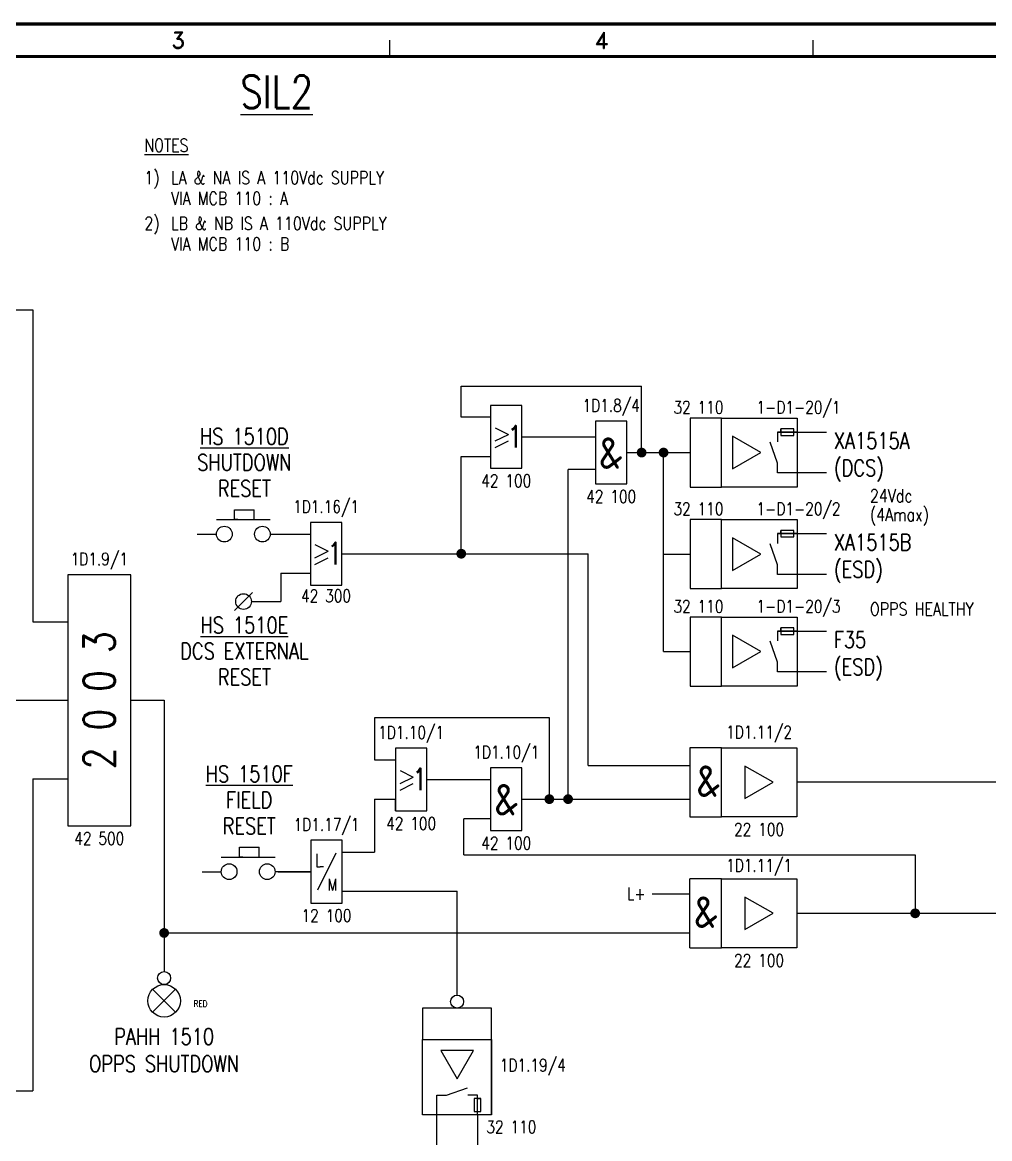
# Model space of a CAD drawing. Extents: x 0 to 414, y 0 to 285.
# Drawn here: x 154.5 to 303.1, y 113.7 to 285.2 of the extents above; entities that cross this region are included whole.
import ezdxf
from ezdxf.enums import TextEntityAlignment as Align

# ---------------------------------------------------------------- set-up
doc = ezdxf.new("R2010")
doc.units = 0
doc.header["$MEASUREMENT"] = 0
doc.linetypes.add('CONTINU', pattern=[0])
doc.layers.get('0').update_dxf_attribs({"linetype": 'CONTINUOUS'})
for name, color, linetype in [('01-DRAW', 7, 'CONTINUOUS'), ('01_DRAW', 7, 'CONTINUOUS'), ('02-TEXT', 2, 'CONTINUOUS'), ('COL', 2, 'CONTINU'), ('ROW', 2, 'CONTINU'), ('UPS', 2, 'CONTINUOUS')]:
    doc.layers.add(name, color=color, linetype=linetype)
doc.styles.add('ISO', font='iso.shx', dxfattribs={"height": 2.5})
doc.styles.add('ROMAND', font='ROMAND')
doc.styles.add('ROMANS', font='romans.shx', dxfattribs={"width": 0.8})

# ---------------------------------------------------------------- blocks, each defined once
blk = doc.blocks.new('AND')
at = {"layer": '01-DRAW', "style": 'ISO'}
blk.add_text('&', height=4.8241, dxfattribs=at).set_placement((183.3356, 222.2201), align=Align.MIDDLE)
blk = doc.blocks.new('TERM')
blk.add_line((0.5657, 0.5657), (-0.5657, -0.5657))
blk.add_circle((0, 0), 0.5)
blk = doc.blocks.new('HS-A3')
at = {"color": 1}
for p, q in [((211, 280), (211, 282.5)), ((276, 280), (276, 282.5))]:
    blk.add_line(p, q, dxfattribs=at)
at = {"color": 1, "const_width": 0.5}
blk.add_lwpolyline([(16, 3), (409, 3), (409, 285), (16, 285)], close=True, dxfattribs=at)
blk.add_lwpolyline([(16, 280), (404, 280)], dxfattribs=at)
at = {"color": 2, "style": 'ROMAND'}
for s, p in [('3', (178.5, 282.5)), ('4', (243.5, 282.5))]:
    blk.add_text(s, height=2.5, dxfattribs=at).set_placement(p, align=Align.MIDDLE)
at = {"layer": 'COL', "style": 'ROMAND', "flags": 9}
for tag, p in [('COL1', (48.5, 282.5)), ('COL2', (113.5, 282.5)), ('COL3', (178.5, 282.5)), ('COL4', (243.5, 282.5)), ('COL5', (308.5, 282.5)), ('COL6', (373.5, 282.5))]:
    blk.add_attdef(tag, p, '', height=2.5, dxfattribs=at)
at = {"layer": 'ROW', "style": 'ROMAND', "flags": 9}
for tag, p in [('ROW1', (406.5, 249.5)), ('ROW2', (406.5, 188.5)), ('ROW3', (406.5, 127.5)), ('ROW4', (406.5, 66.5))]:
    blk.add_attdef(tag, p, '', height=2.5, dxfattribs=at)
at = {"layer": 'UPS', "color": 3, "style": 'ROMANS', "width": 0.8, "flags": 8}
blk.add_attdef('PROJS->NOMPRO', text='', height=1.7, rotation=90, dxfattribs=at).set_placement((13.5, 35), align=Align.MIDDLE_LEFT)
at = {"layer": 'UPS', "style": 'ROMANS', "width": 0.8, "flags": 8}
for tag, height, p in [('PLANOS->VERIF', 2.5, (293.5, 34.25)), ('PLANOS->CANVI1', 2.5, (109, 29.25)), ('PLANOS->NCAN1', 2.5, (149, 29.25)), ('PLANOS->DCAN1', 2.5, (262.5, 29.25)), ('PLANOS->ORIG', 2.5, (293.5, 29.25)), ('PLANOS->CANVI2', 2.5, (109, 24.25)), ('PLANOS->NCAN2', 2.5, (149, 24.25)), ('PLANOS->DCAN2', 2.5, (262.5, 24.25)), ('PLANOS->HECHF', 2.5, (293.5, 24.25)), ('PLANOS->CANVI3', 2.5, (109, 19.25)), ('PLANOS->NCAN3', 2.5, (149, 19.25)), ('PLANOS->DCAN3', 2.5, (262.5, 19.25)), ('PLANOS->HECHD', 2.5, (293.5, 19.25)), ('PLANOS->CANVI4', 2.5, (109, 14.25)), ('PLANOS->NCAN4', 2.5, (149, 14.25)), ('PLANOS->DCAN4', 2.5, (262.5, 14.25)), ('PLANOS->DATACREA', 2.5, (293.5, 14.25)), ('PLANOS->CANVI5', 2.5, (109, 9.25)), ('PLANOS->NCAN5', 2.5, (149, 9.25)), ('PLANOS->DCAN5', 2.5, (262.5, 9.25)), ('PLANOS->NR1', 2.5, (293.5, 9.25)), ('PROJS->DESCPRO3', 5, (345.5, 5.5)), ('PLANOS->PLANO', 5, (378.5, 5.5)), ('PLANOS->USER', 5, (402.75, 5.5)), ('PLANOS->NR2', 2.5, (293.5, 4.25))]:
    blk.add_attdef(tag, text='', height=height, dxfattribs=at).set_placement(p, align=Align.CENTER)
at = {"layer": 'UPS', "style": 'ROMANS', "width": 3.1263, "flags": 8}
blk.add_attdef('PLANOS->MCAN1', text='', height=2.5, rotation=0.061173, dxfattribs=at).set_placement((155, 31.6443), (254, 31.75), align=Align.FIT)
at = {"layer": 'UPS', "style": 'ROMANS', "flags": 8}
for tag, width, p, p2 in [('PLANOS->MCAN2', 3.0574, (155, 26.75), (254, 26.75)), ('PLANOS->MCAN3', 3.0574, (155, 21.75), (254, 21.75)), ('PLANOS->MCAN4', 3.0462, (155, 16.75), (254, 16.75)), ('PLANOS->MCAN5', 3.0574, (155, 11.75), (254, 11.75))]:
    blk.add_attdef(tag, text='', height=2.5, dxfattribs=dict(at, width=width)).set_placement(p, p2, align=Align.FIT)
at = {"layer": 'UPS', "style": 'ROMANS', "width": 0.8, "flags": 8}
blk.add_attdef('PLANOS->DENOM', (313.5, 24.25), '', height=2.5, dxfattribs=at)
at = {"layer": 'UPS', "color": 4, "style": 'ROMANS', "width": 0.8, "flags": 8}
for tag, p in [('PROJS->DESCPRO1', (303, 19.25)), ('PROJS->DESCPRO2', (303, 14.25))]:
    blk.add_attdef(tag, p, '', height=2.5, dxfattribs=at)
at = {"layer": 'UPS', "color": 3, "style": 'ROMANS', "width": 0.8, "flags": 8}
blk.add_attdef('PLANOS->PROTOTIPO', text='', height=1.7, dxfattribs=at).set_placement((39.5, 5.5), align=Align.MIDDLE_LEFT)
at = {"layer": 'UPS', "style": 'ROMANS', "width": 0.8, "flags": 8}
blk.add_attdef('PLANOS->OBS4', text='', height=2.5, dxfattribs=at).set_placement((107, 5.5), align=Align.MIDDLE_LEFT)

msp = doc.modelspace()

# ---------------------------------------------------------------- linework, layer by layer
for p, q in [((221.9636, 224.5606), (221.9636, 229.357)), ((221.9636, 229.357), (249.6719, 229.357)), ((226.468, 224.5606), (221.9636, 224.5606)), ((242.588, 223.959), (242.588, 222.1486)), ((231.2919, 221.547), (242.588, 221.547)), ((221.9636, 203.5877), (221.9636, 218.5335)), ((238.3725, 165.8728), (238.3725, 216.547)), ((242.588, 216.1351), (242.588, 214.3111)), ((187.1539, 208.845), (187.1539, 210.345)), ((187.1539, 210.345), (190.1539, 210.345)), ((190.1539, 208.845), (190.1539, 210.345)), ((187.6539, 208.845), (187.1539, 208.845)), ((189.6539, 208.845), (190.1539, 208.845)), ((241.4376, 171.0489), (241.4376, 203.5877)), ((253.0427, 203.5379), (257.1398, 203.5379)), ((194.2531, 200.5878), (198.7816, 200.5878)), ((194.2531, 200.5878), (194.2531, 196.2402)), ((189.7245, 196.2402), (194.2531, 196.2402)), ((253.0427, 188.5519), (257.1398, 188.5519)), ((176.3249, 181.0693), (176.3249, 139.3821)), ((235.4947, 178.373), (208.6461, 178.373)), ((208.6461, 178.373), (208.6461, 171.9)), ((235.4947, 165.8728), (235.4947, 178.373)), ((208.6461, 171.9), (211.8572, 171.9)), ((314.4731, 168.4609), (273.4981, 168.4609)), ((208.6461, 165.8865), (211.8572, 165.8865)), ((208.6461, 165.8865), (208.6461, 157.7415)), ((211.8572, 164.0625), (211.8572, 165.8865)), ((231.2919, 165.8728), (238.3725, 165.8728)), ((222.3711, 157.3291), (222.3711, 162.8728)), ((187.8973, 158.4715), (190.8973, 158.4715)), ((187.8973, 156.9715), (187.8973, 158.4715)), ((190.8973, 156.9715), (190.8973, 158.4715)), ((188.3973, 156.9715), (187.8973, 156.9715)), ((190.3973, 156.9715), (190.8973, 156.9715)), ((199.7975, 157.478), (199.7975, 155.478)), ((202.6814, 157.5518), (199.8575, 151.9039)), ((203.6815, 157.7415), (208.6461, 157.7415)), ((291.691, 157.3291), (291.691, 148.328)), ((193.8492, 154.7279), (198.8575, 154.7279)), ((199.7975, 155.478), (200.2975, 155.478)), ((200.7975, 155.478), (200.2975, 155.478)), ((203.6815, 151.728), (221.3289, 151.728)), ((221.3289, 135.7604), (221.3289, 151.728)), ((226.6353, 117.359), (226.6353, 133.7604))]:
    msp.add_line(p, q)
for centre, radius in [((185.5675, 206.6013), 1.206), ((191.4187, 206.6013), 1.206), ((186.3109, 154.7278), 1.206), ((192.1621, 154.7278), 1.206), ((176.3249, 138.3821), 1), ((221.3289, 134.7604), 1)]:
    msp.add_circle(centre, radius)
at = {"layer": '01-DRAW'}
for p, q in [((152.1475, 241.0656), (156.1648, 241.0656)), ((156.1648, 241.0656), (156.1648, 193.1292)), ((249.6719, 219.1351), (249.6719, 229.357)), ((226.468, 226.371), (226.468, 216.7231)), ((231.2919, 226.371), (226.468, 226.371)), ((231.2919, 216.7231), (231.2919, 226.371)), ((242.588, 223.959), (242.588, 214.3111)), ((247.412, 223.959), (242.588, 223.959)), ((247.412, 214.3111), (247.412, 223.959)), ((257.1398, 224.4414), (257.1398, 213.8287)), ((261.9637, 224.4414), (257.1398, 224.4414)), ((227.1829, 222.9469), (229.2089, 221.9339)), ((227.1829, 220.9209), (229.2089, 221.9339)), ((270.5412, 222.2706), (278.063, 222.2706)), ((270.5412, 222.2706), (270.5412, 220.7706)), ((273.5412, 222.2706), (270.5412, 222.2706)), ((273.0412, 222.7706), (271.0412, 222.7706)), ((271.0412, 222.7706), (271.0412, 221.7706)), ((271.0412, 222.2706), (271.0412, 222.7706)), ((271.0412, 221.7706), (273.0412, 221.7706)), ((273.0412, 221.7706), (273.0412, 222.7706)), ((227.1829, 219.9079), (229.2089, 220.9209)), ((270.5412, 217.4995), (269.399, 220.7218)), ((221.9636, 218.5335), (226.468, 218.5335)), ((247.412, 219.1351), (257.1398, 219.1351)), ((253.0427, 188.5519), (253.0427, 219.1351)), ((226.468, 216.7231), (231.2919, 216.7231)), ((242.588, 216.547), (238.3725, 216.547)), ((270.5412, 215.9995), (270.5412, 217.4995)), ((278.063, 215.9995), (270.5412, 215.9995)), ((242.588, 214.3111), (247.412, 214.3111)), ((257.1398, 213.8287), (261.9637, 213.8287)), ((184.3615, 208.845), (192.6247, 208.845)), ((198.7816, 208.4117), (198.7816, 198.7638)), ((203.6055, 208.4117), (198.7816, 208.4117)), ((203.6055, 198.7638), (203.6055, 208.4117)), ((257.1398, 208.8442), (257.1398, 198.2315)), ((261.9637, 208.8442), (257.1398, 208.8442)), ((181.3994, 206.6013), (184.3615, 206.6013)), ((192.6247, 206.6013), (198.7816, 206.6013)), ((270.5412, 206.6734), (278.063, 206.6734)), ((273.5412, 206.6734), (270.5412, 206.6734)), ((270.5412, 206.6734), (270.5412, 205.1734)), ((273.0412, 207.1734), (271.0412, 207.1734)), ((271.0412, 207.1734), (271.0412, 206.1734)), ((271.0412, 206.6734), (271.0412, 207.1734)), ((271.0412, 206.1734), (273.0412, 206.1734)), ((273.0412, 206.1734), (273.0412, 207.1734)), ((199.4965, 204.9876), (201.5225, 203.9746)), ((270.5412, 201.9023), (269.399, 205.1246)), ((199.4965, 202.9616), (201.5225, 203.9746)), ((199.4965, 201.9486), (201.5225, 202.9616)), ((203.6055, 203.5877), (241.4376, 203.5877)), ((270.5412, 200.4023), (270.5412, 201.9023)), ((278.063, 200.4023), (270.5412, 200.4023)), ((198.7816, 198.7638), (203.6055, 198.7638)), ((257.1398, 198.2315), (261.9637, 198.2315)), ((261.9637, 193.8582), (257.1398, 193.8582)), ((257.1398, 193.8582), (257.1398, 183.2455)), ((156.1648, 193.1292), (161.5359, 193.1292)), ((273.0412, 192.1874), (271.0412, 192.1874)), ((271.0412, 191.6874), (271.0412, 192.1874)), ((271.0412, 192.1874), (271.0412, 191.1874)), ((273.0412, 191.1874), (273.0412, 192.1874)), ((270.5412, 191.6874), (278.063, 191.6874)), ((273.5412, 191.6874), (270.5412, 191.6874)), ((270.5412, 191.6874), (270.5412, 190.1874)), ((271.0412, 191.1874), (273.0412, 191.1874)), ((270.5412, 186.9163), (269.399, 190.1386)), ((270.5412, 185.4163), (270.5412, 186.9163)), ((278.063, 185.4163), (270.5412, 185.4163)), ((257.1398, 183.2455), (261.9637, 183.2455)), ((152.1475, 181.0693), (161.5359, 181.0693)), ((171.1838, 181.0693), (176.3249, 181.0693)), ((211.8572, 173.7104), (211.8572, 164.0625)), ((216.6811, 173.7104), (211.8572, 173.7104)), ((216.6811, 164.0625), (216.6811, 173.7104)), ((261.9206, 173.7672), (257.0967, 173.7672)), ((257.0967, 173.7672), (257.0967, 163.1545)), ((261.9206, 163.1545), (261.9206, 173.7672)), ((212.5721, 170.2863), (214.5981, 169.2733)), ((226.4679, 170.6968), (226.4679, 161.0489)), ((231.2919, 170.6968), (226.4679, 170.6968)), ((231.2919, 161.0489), (231.2919, 170.6968)), ((241.4376, 171.0489), (257.0967, 171.0489)), ((156.1648, 169.0094), (156.1648, 121.0642)), ((156.1648, 169.0094), (161.5359, 169.0094)), ((212.5721, 168.2603), (214.5981, 169.2733)), ((212.5721, 167.2473), (214.5981, 168.2603)), ((216.6811, 168.8865), (226.4679, 168.8865)), ((238.3725, 165.8728), (257.0967, 165.8728)), ((211.8572, 164.0625), (216.6811, 164.0625)), ((257.0967, 163.1545), (261.9206, 163.1545)), ((226.4679, 162.8728), (222.3711, 162.8728)), ((203.6815, 159.5518), (198.8575, 159.5518)), ((198.8575, 159.5518), (198.8575, 149.9039)), ((203.6815, 149.9039), (203.6815, 159.5518)), ((226.4679, 161.0489), (231.2919, 161.0489)), ((185.1049, 156.9715), (193.3681, 156.9715)), ((222.3711, 157.3291), (291.691, 157.3291)), ((182.1427, 154.7278), (185.1049, 154.7278)), ((198.8575, 154.7278), (193.3681, 154.7278)), ((257.0967, 143.0217), (257.0967, 153.6344)), ((261.9206, 153.6344), (257.0967, 153.6344)), ((261.9206, 143.0217), (261.9206, 153.6344)), ((251.2682, 151.3416), (257.0967, 151.3416)), ((198.8575, 149.9039), (203.6815, 149.9039)), ((273.4981, 148.328), (311.8302, 148.328)), ((176.3249, 145.3144), (257.0967, 145.3144)), ((257.0967, 143.0217), (261.9206, 143.0217)), ((176.3249, 137.3821), (176.3249, 137.3821)), ((226.6353, 133.7604), (216.0226, 133.7604)), ((216.0226, 133.7604), (216.0226, 128.9365)), ((226.6353, 128.9365), (226.6353, 133.7604)), ((152.1475, 121.0642), (156.1648, 121.0642)), ((218.1934, 120.359), (219.6934, 120.359)), ((218.1934, 98.5393), (218.1934, 120.359)), ((219.6934, 120.359), (222.9157, 121.5012)), ((224.4645, 120.359), (222.9645, 120.359)), ((224.4645, 117.359), (224.4645, 120.359)), ((223.9645, 119.859), (223.9645, 117.859)), ((224.9645, 119.859), (223.9645, 119.859)), ((224.4645, 119.859), (224.9645, 119.859)), ((224.9645, 117.859), (224.9645, 119.859)), ((223.9645, 117.859), (224.9645, 117.859)), ((224.4645, 117.359), (224.4645, 98.5393))]:
    msp.add_line(p, q, dxfattribs=at)
for points in [[(273.5412, 213.8287), (261.9637, 213.8287), (261.9637, 224.4414), (273.5412, 224.4414)], [(267.9937, 219.1351), (263.6521, 221.6417), (263.6521, 216.6285)], [(273.5412, 198.2315), (261.9637, 198.2315), (261.9637, 208.8442), (273.5412, 208.8442)], [(267.9937, 203.5379), (263.6521, 206.0445), (263.6521, 201.0313)], [(161.5359, 161.7735), (171.1838, 161.7735), (171.1838, 200.3651), (161.5359, 200.3651)], [(273.5412, 183.2455), (261.9637, 183.2455), (261.9637, 193.8582), (273.5412, 193.8582)], [(267.9937, 188.5519), (263.6521, 191.0585), (263.6521, 186.0453)], [(273.4981, 163.1545), (261.9206, 163.1545), (261.9206, 173.7672), (273.4981, 173.7672)], [(269.8875, 168.4609), (265.5459, 170.9675), (265.5459, 165.9543)], [(273.4981, 143.0217), (261.9206, 143.0217), (261.9206, 153.6344), (273.4981, 153.6344)], [(269.8875, 148.3281), (265.5459, 150.8347), (265.5459, 145.8215)], [(216.0226, 117.359), (216.0226, 128.9365), (226.6353, 128.9365), (226.6353, 117.359)], [(221.329, 122.9065), (223.8356, 127.2481), (218.8224, 127.2481)]]:
    msp.add_lwpolyline(points, close=True, dxfattribs=at)
at = {"layer": '01-DRAW', "const_width": 0.75}
for points in [[(249.2969, 219.135, 1), (250.0469, 219.135, 1)], [(252.6677, 219.135, 1), (253.4177, 219.135, 1)], [(221.5886, 203.5877, 1), (222.3386, 203.5877, 1)], [(235.1197, 165.8728, 1), (235.8697, 165.8728, 1)], [(237.9975, 165.8728, 1), (238.7475, 165.8728, 1)], [(291.316, 148.328, 1), (292.066, 148.328, 1)], [(175.9499, 145.3144, -1), (176.6999, 145.3144, -1)]]:
    msp.add_lwpolyline(points, format="xyb", close=True, dxfattribs=at)
at = {"layer": '01_DRAW', "color": 7, "linetype": 'Continuous'}
for p, q in [((174.5572, 136.6499), (178.0927, 133.1144)), ((174.5572, 133.1144), (178.0927, 136.6499))]:
    msp.add_line(p, q, dxfattribs=at)
msp.add_circle((176.3249, 134.8821), 2.5, dxfattribs=at)

# ---------------------------------------------------------------- block references
for name, p in [('HS-A3', (0, 0)), ('AND', (61.6623, -3.172)), ('AND', (76.6433, -53.5845)), ('AND', (45.6104, -56.4343)), ('AND', (76.2732, -73.7173))]:
    msp.add_blockref(name, p)
at = {"layer": '01-DRAW', "xscale": 2.412, "yscale": 2.412, "zscale": 2.412}
msp.add_blockref('TERM', (188.5185, 196.2402), dxfattribs=at)

# ---------------------------------------------------------------- texts
at = {"style": 'ROMANS', "width": 0.8}
msp.add_text('M', height=1.8, dxfattribs=at).set_placement((201.4352, 151.8394))
at = {"layer": '01-DRAW', "style": 'ROMANS', "width": 0.8}
for p in [(230.222, 221.5962), (202.5356, 203.6369), (215.6112, 168.9356)]:
    msp.add_text('1', height=3.3768, dxfattribs=at).set_placement(p, align=Align.MIDDLE)
msp.add_text('2 0 0 3', height=4.8239, rotation=90, dxfattribs=at).set_placement((166.3598, 181.0693), align=Align.MIDDLE)
at = {"layer": '02-TEXT', "style": 'ROMANS', "width": 0.8}
for s, height, p in [('%%USIL2', 5, (193.6083, 274.5792)), ('PAHH 1510', 2.5, (176.3249, 129.3821)), ('OPPS SHUTDOWN', 2.5, (176.3249, 125.2155))]:
    msp.add_text(s, height=height, dxfattribs=at).set_placement(p, align=Align.MIDDLE_CENTER)
for s, p in [('%%UNOTES', (173.2873, 266.3637)), ('1)', (173.2873, 261.3637)), (' LA & NA IS A 110Vdc SUPPLY', (176.2873, 261.3637)), (' VIA MCB 110 : A', (176.2873, 258.197)), ('2)', (173.2873, 254.3637)), (' LB & NB IS A 110Vdc SUPPLY', (176.2873, 254.3637)), (' VIA MCB 110 : B', (176.2873, 251.197))]:
    msp.add_text(s, height=2, dxfattribs=at).set_placement(p, align=Align.MIDDLE_LEFT)
for s, height, p in [('1D1.8/4', 1.9296, (245, 225.4061)), ('32 110', 1.9296, (258.3982, 225.1208)), ('1-D1-20/1', 1.9296, (273.7736, 225.1208)), ('%%UHS 1510D', 2.5, (188.6539, 220.3721)), ('SHUTDOWN', 2.5, (188.6539, 216.3721)), ('RESET', 2.5, (188.6539, 212.3721)), ('42 100', 1.9296, (228.88, 213.8287)), ('42 100', 1.9296, (245, 211.4167)), ('1D1.16/1', 1.9296, (201.1936, 209.8588)), ('32 110', 1.9296, (258.3982, 209.5236)), ('1-D1-20/2', 1.9296, (273.7736, 209.5236)), ('1D1.9/1', 1.9296, (166.3599, 201.8122)), ('42 300', 1.9296, (201.1936, 196.1393)), ('32 110', 1.9296, (258.3982, 194.5375)), ('1-D1-20/3', 1.9296, (273.7736, 194.5375)), ('%%UHS 1510E', 2.5, (188.6539, 191.3755)), ('DCS EXTERNAL', 2.5, (188.6539, 187.3755)), ('RESET', 2.5, (188.6539, 183.3755)), ('1D1.10/1', 1.9296, (214.2692, 175.1575)), ('1D1.11/2', 1.9296, (267.7094, 175.2143)), ('1D1.10/1', 1.9296, (228.8799, 172.1439)), ('%%UHS 1510F', 2.5, (189.3973, 168.4986)), ('FIELD', 2.5, (189.3973, 164.4986)), ('RESET', 2.5, (189.3973, 160.4986)), ('1D1.17/1', 1.9296, (201.2695, 160.9989)), ('42 100', 1.9296, (214.2692, 161.1681)), ('22 100', 1.9296, (267.7094, 160.2601)), ('42 500', 1.9296, (166.3598, 158.8791)), ('42 100', 1.9296, (228.8799, 158.1545)), ('1D1.11/1', 1.9296, (267.7094, 154.7261)), ('L+', 1.9296, (248.8562, 150.382)), ('12 100', 1.9296, (201.2695, 147.0095)), ('22 100', 1.9296, (267.7094, 140.1273)), ('32 110', 1.9296, (229.6599, 114.5333))]:
    msp.add_text(s, height=height, dxfattribs=at).set_placement(p, align=Align.CENTER)
for s, height, p in [('XA1515A', 2.5, (279.2044, 219.6951)), ('(DCS)', 2.5, (279.2044, 215.5284)), ('24Vdc ', 2, (284.7451, 211.5052)), ('(4Amax)', 2, (284.7451, 208.5843)), ('XA1515B', 2.5, (279.2044, 204.0979)), ('(ESD)', 2.5, (279.2044, 199.9312)), ('OPPS HEALTHY', 2, (284.7451, 194.0844)), ('F35', 2.5, (279.2044, 189.1119)), ('(ESD)', 2.5, (279.2044, 184.9452)), ('RED', 1, (180.8747, 133.9364)), ('1D1.19/4', 1.9296, (227.8895, 124.0246))]:
    msp.add_text(s, height=height, dxfattribs=at).set_placement(p)

doc.saveas('drawing.dxf')
